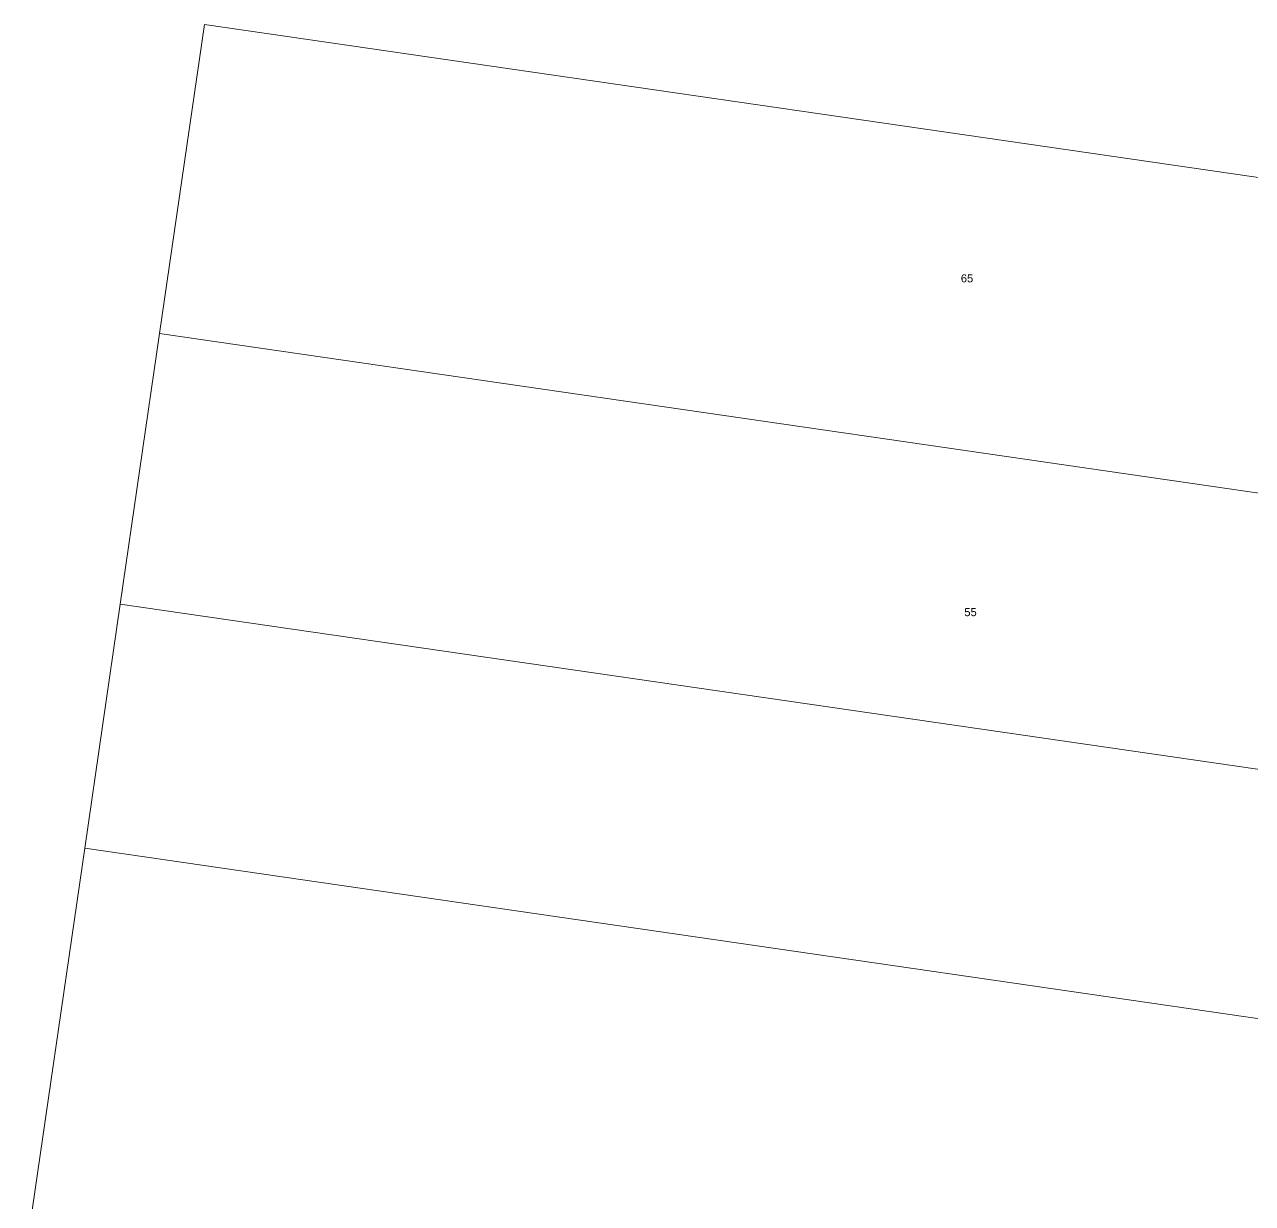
# Model space of a CAD drawing. Header units: metres. Extents: x 368 to 298975, y 411 to 6243625.
# Drawn here: x 295317 to 295593.2, y 6241688.1 to 6241953.4 of the extents above; entities that cross this region are included whole.
import ezdxf

# ---------------------------------------------------------------- set-up
doc = ezdxf.new("R2010")
doc.units = ezdxf.units.M
doc.layers.add('Cadastre Land Parcels_SP_EXT', color=250, linetype='Continuous', lineweight=5)
doc.styles.get("Standard").update_dxf_attribs({"font": 'arial.ttf'})

msp = doc.modelspace()

# ---------------------------------------------------------------- linework, layer by layer
at = {"layer": 'Cadastre Land Parcels_SP_EXT', "linetype": 'Continuous'}
for points in [[(295620.82, 6241915.13), (295357.44, 6241953.36), (295347.34, 6241883.82), (295660.18, 6241838.37), (295652.01, 6241886.12), (295620.82, 6241915.13)], [(295660.18, 6241838.37), (295347.34, 6241883.82), (295338.49, 6241822.92), (295618.6, 6241782.28), (295677.1, 6241773.8), (295660.18, 6241838.37)], [(295677.1, 6241773.8), (295618.6, 6241782.28), (295338.49, 6241822.92), (295330.5, 6241768.02), (295716.59, 6241711.9), (295716.85, 6241714.9), (295716, 6241717.28), (295714.55, 6241718.64), (295680.26, 6241761.68), (295677.1, 6241773.8)], [(295716.59, 6241711.9), (295330.5, 6241768.02), (295316.98, 6241674.7), (295748.18, 6241612.08), (295741.87, 6241637.36), (295738.53, 6241649.2), (295733.58, 6241667.41), (295728.71, 6241680.92), (295718.03, 6241705.32), (295716.59, 6241711.9)]]:
    msp.add_lwpolyline(points, close=True, dxfattribs=at)

# ---------------------------------------------------------------- texts
at = {"layer": 'Cadastre Land Parcels_SP_EXT'}
for s, p in [('65', (295527.56, 6241895.36)), ('55', (295528.34, 6241820.24))]:
    msp.add_text(s, height=1.8, dxfattribs=at).set_placement(p)

doc.saveas('drawing.dxf')
